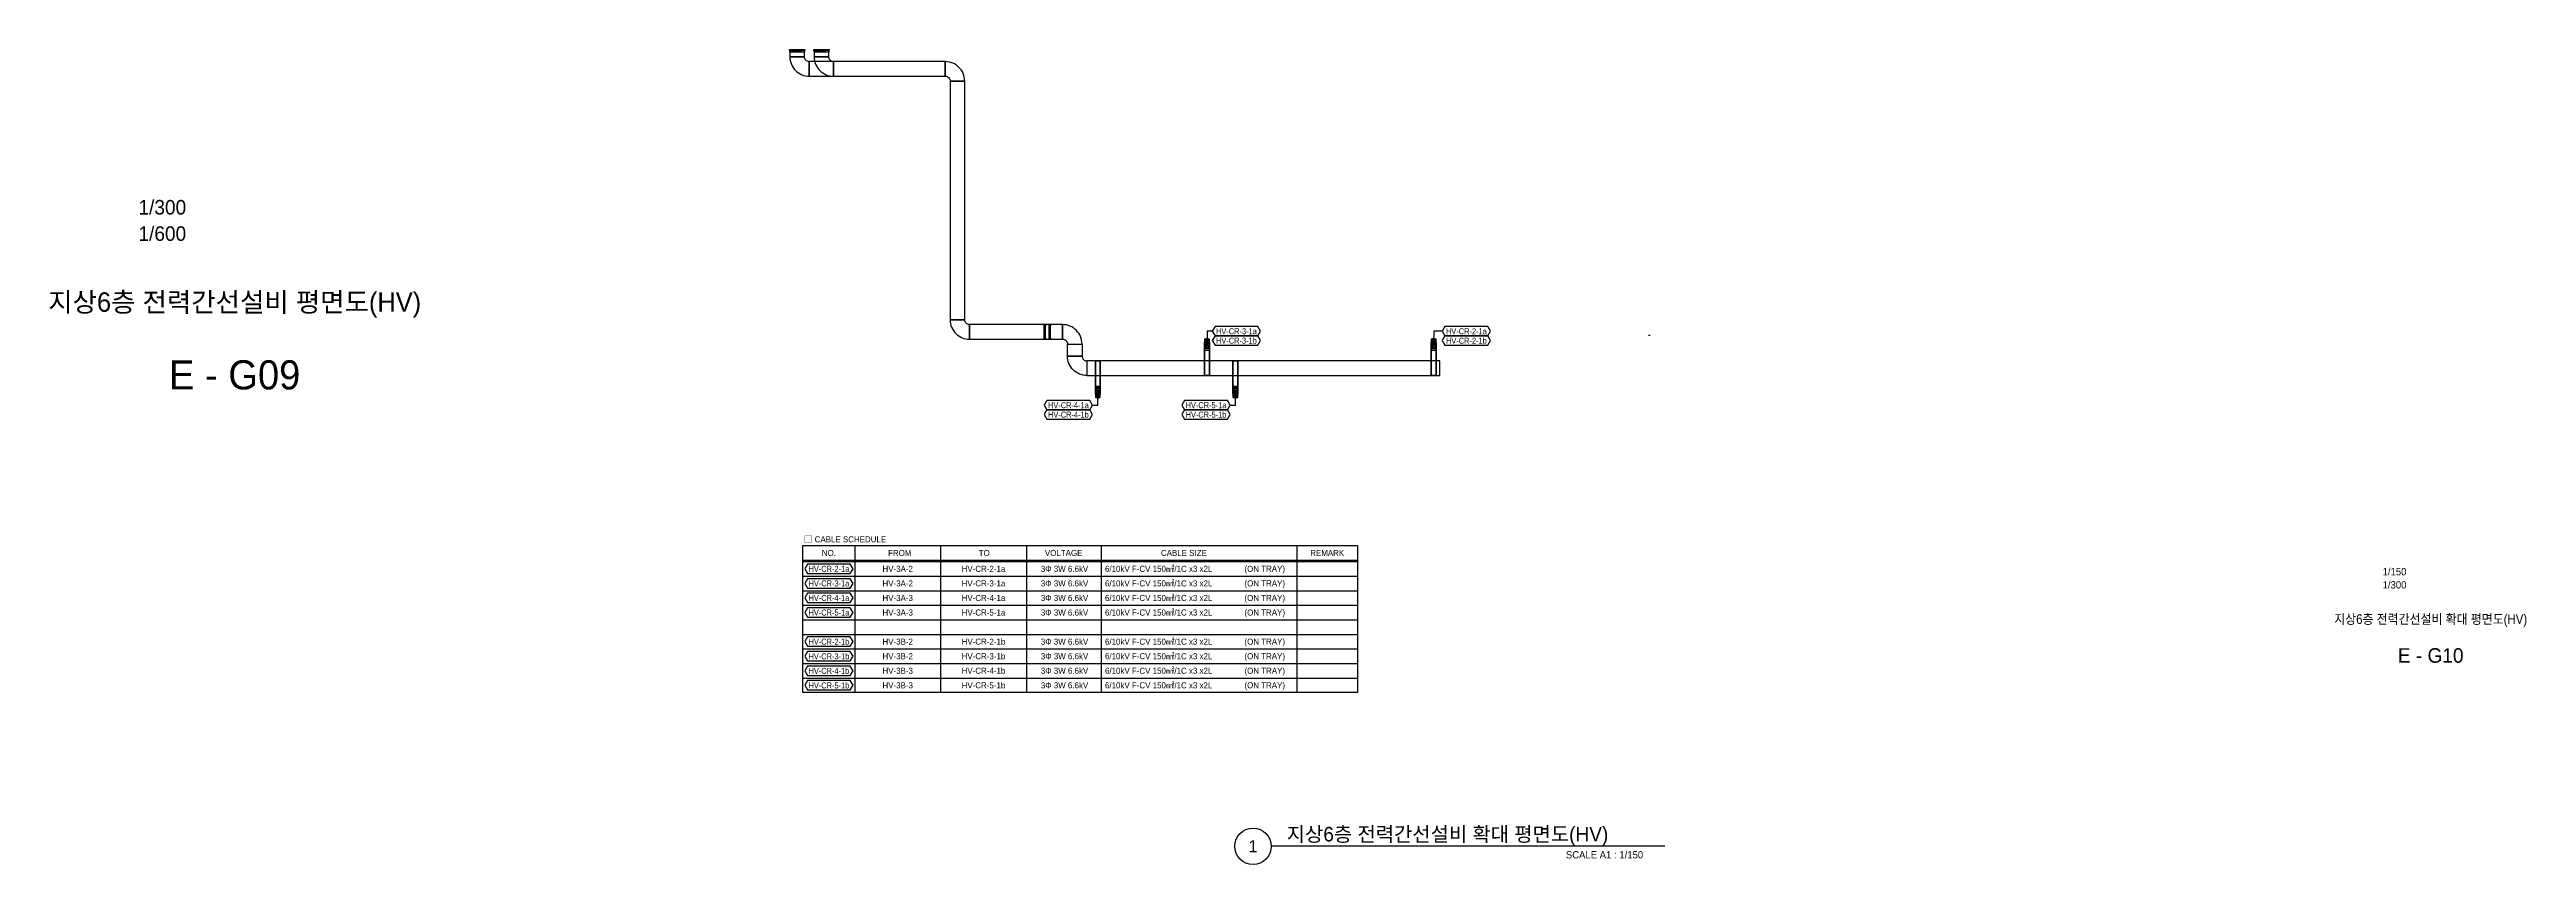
# Model space of a CAD drawing. Header units: millimetres. Extents: x 14100 to 374841, y -351975 to 881100.
# Drawn here: x 221811 to 374841, y 717225 to 767600 of the extents above; entities that cross this region are included whole.
import ezdxf
from ezdxf.enums import TextEntityAlignment as Align

# ---------------------------------------------------------------- set-up
doc = ezdxf.new("R2010")
doc.units = ezdxf.units.MM
doc.header["$LTSCALE"] = 150
for name, color, linetype in [('-----26 Electrical Cable Tray_HV_UT A', 1, 'Continuous'), ('-----26 Electrical Cable Tray_HV_UT B', 71, 'Continuous'), ('-----26 Electrical Cable Tray_HV_발전기 B', 103, 'Continuous'), ('-----29 Cable Schedule', 1, 'Continuous'), ('-----29 Indicator', 1, 'Continuous'), ('-----29 주기', 1, 'Continuous'), ('-----30 Text', 2, 'Continuous'), ('-----41 Drawing Title', 2, 'Continuous'), ('-----42 Drawing Number', 2, 'Continuous'), ('-----43 Drawing Scale', 3, 'Continuous'), ('-----99 Cable Schedule', 2, 'Continuous'), ('A-HAT-MATL', 8, 'Continuous')]:
    doc.layers.add(name, color=color, linetype=linetype)
doc.styles.add('ELEC', font='')
doc.styles.get('ELEC').set_extended_font_data('Dotum')

# ---------------------------------------------------------------- blocks, each defined once
blk = doc.blocks.new('A$550585017316')
at = {"color": 0}
for p, q in [((400, 300), (0, 300)), ((0, 300), (0, 0)), ((0, 0), (400, 0)), ((500, 300), (400, 300)), ((400, 0), (500, 0)), ((500, 0), (500, 300))]:
    blk.add_line(p, q, dxfattribs=at)
at = {"color": 8}
for p, q in [((100, 0), (0, 300)), ((0, 0), (100, 300)), ((100, 150), (400, 300)), ((100, 300), (100, 0)), ((100, 150), (400, 0)), ((400, 0), (400, 300))]:
    blk.add_line(p, q, dxfattribs=at)
blk = doc.blocks.new('A$C9a0ab699')
h = blk.add_hatch(color=0)
edge = h.paths.add_edge_path()
edge.add_arc((64, 64), 64, 720, 1080, ccw=False)
at = {"color": 0}
blk.add_circle((64, 64), 64, dxfattribs=at)

msp = doc.modelspace()

# ---------------------------------------------------------------- linework, layer by layer
at = {"layer": '-----26 Electrical Cable Tray_HV_UT A', "elevation": 0}
for points in [[(267550, 767550), (267550, 767450), (268450, 767450), (268450, 767550)], [(268450, 767150), (268450, 767550), (267550, 767550), (267550, 767150)], [(268750, 765950), (277150, 765950), (277150, 766850), (268750, 766850)], [(278350, 750895), (278350, 765650), (277450, 765650), (277450, 750895)], [(278650, 749695), (284400, 749695), (284400, 750595), (278650, 750595)], [(283650, 749695), (283650, 750595), (283550, 750595), (283550, 749695)], [(285600, 749395), (285600, 748650), (284700, 748650), (284700, 749395)], [(285900, 747450), (307700, 747450), (307700, 748350), (285900, 748350)], [(286725, 746800), (286725, 748350), (286425, 748350), (286425, 746800)], [(293175, 749004), (293175, 747454), (293475, 747454), (293475, 749004)], [(295225, 746800), (295225, 748350), (294925, 748350), (294925, 746800)], [(307175, 749000), (307175, 747450), (307475, 747450), (307475, 749000)]]:
    msp.add_lwpolyline(points, close=True, dxfattribs=at)
for points in [[(268450, 767550), (267550, 767450)], [(267550, 767550), (268450, 767450)], [(283550, 750595), (283650, 749695)], [(283650, 750595), (283550, 749695)]]:
    msp.add_lwpolyline(points, dxfattribs=at)
for points in [[(268750, 766850), (268750, 766850, -0.4142136), (268450, 767150), (268450, 767150), (267550, 767150, 0.4142136), (268750, 765950)], [(277150, 765950), (277150, 765950, -0.4142136), (277450, 765650), (277450, 765650), (278350, 765650, 0.4142136), (277150, 766850)], [(278650, 750595), (278650, 750595, -0.4142136), (278350, 750895), (278350, 750895), (277450, 750895, 0.4142136), (278650, 749695)], [(284400, 749695), (284400, 749695, -0.4142136), (284700, 749395), (284700, 749395), (285600, 749395, 0.4142136), (284400, 750595)], [(285600, 748650), (285600, 748650, 0.4142136), (285900, 748350), (285900, 748350), (285900, 747450, -0.4142136), (284700, 748650)]]:
    msp.add_lwpolyline(points, format="xyb", close=True, dxfattribs=at)
at = {"layer": '-----26 Electrical Cable Tray_HV_UT B', "elevation": 0}
for points in [[(269050, 767550), (269050, 767450), (269950, 767450), (269950, 767550)], [(269950, 767150), (269950, 767550), (269050, 767550), (269050, 767150)], [(270250, 765950), (277150, 765950), (277150, 766850), (270250, 766850)], [(278350, 750895), (278350, 765650), (277450, 765650), (277450, 750895)], [(278650, 749695), (284400, 749695), (284400, 750595), (278650, 750595)], [(283350, 749695), (283350, 750595), (283250, 750595), (283250, 749695)], [(285600, 749395), (285600, 748650), (284700, 748650), (284700, 749395)], [(285900, 747450), (307700, 747450), (307700, 748350), (285900, 748350)], [(286424, 746600), (286425, 748350), (286725, 748350), (286724, 746600)], [(293475, 749200), (293475, 747450), (293175, 747450), (293175, 749200)], [(294925, 746600), (294925, 748350), (295225, 748350), (295225, 746600)], [(307475, 749200), (307476, 747450), (307176, 747450), (307175, 749200)]]:
    msp.add_lwpolyline(points, close=True, dxfattribs=at)
for points in [[(269950, 767550), (269050, 767450)], [(269050, 767550), (269950, 767450)], [(283250, 750595), (283350, 749695)], [(283350, 750595), (283250, 749695)]]:
    msp.add_lwpolyline(points, dxfattribs=at)
for points in [[(270250, 766850), (270250, 766850, -0.4142136), (269950, 767150), (269950, 767150), (269050, 767150, 0.4142136), (270250, 765950)], [(277150, 765950), (277150, 765950, -0.4142136), (277450, 765650), (277450, 765650), (278350, 765650, 0.4142136), (277150, 766850)], [(278650, 750595), (278650, 750595, -0.4142136), (278350, 750895), (278350, 750895), (277450, 750895, 0.4142136), (278650, 749695)], [(284400, 749695), (284400, 749695, -0.4142136), (284700, 749395), (284700, 749395), (285600, 749395, 0.4142136), (284400, 750595)], [(285600, 748650), (285600, 748650, 0.4142136), (285900, 748350), (285900, 748350), (285900, 747450, -0.4142136), (284700, 748650)]]:
    msp.add_lwpolyline(points, format="xyb", close=True, dxfattribs=at)
at = {"layer": '-----29 주기', "elevation": 0}
for points in [[(293818, 750477), (293651, 750188), (293818, 749899), (296464, 749899), (296630, 750188), (296464, 750477)], [(293818, 749899), (293651, 749610), (293818, 749322), (296464, 749322), (296630, 749610), (296464, 749899)], [(308026, 750472), (307859, 750184), (308026, 749895), (310671, 749895), (310838, 750184), (310671, 750472)], [(308026, 749895), (307859, 749606), (308026, 749317), (310671, 749317), (310838, 749606), (310671, 749895)], [(283436, 745905), (283269, 745616), (283436, 745327), (286082, 745327), (286248, 745616), (286082, 745905)], [(283436, 745327), (283269, 745039), (283436, 744750), (286082, 744750), (286248, 745039), (286082, 745327)], [(291936, 745905), (291770, 745616), (291936, 745328), (294582, 745328), (294749, 745616), (294582, 745905)], [(291936, 745328), (291770, 745039), (291936, 744750), (294582, 744750), (294749, 745039), (294582, 745328)]]:
    msp.add_lwpolyline(points, close=True, dxfattribs=at)
at = {"layer": '-----41 Drawing Title', "color": 7}
msp.add_line((321611, 718350), (297289, 718350), dxfattribs=at)
msp.add_circle((296164, 718350), 1125, dxfattribs=at)
at = {"layer": '-----99 Cable Schedule', "color": 1, "elevation": 0}
for points in [[(293651, 750188), (293327, 750188), (293325, 749454)], [(307859, 750184), (307328, 750184), (307325, 749450)], [(286248, 745616), (286572, 745616), (286575, 746350)], [(294749, 745616), (295073, 745616), (295075, 746350)]]:
    msp.add_lwpolyline(points, dxfattribs=at)
at = {"color": 0, "elevation": 0}
for points in [[(267525, 767550), (267525, 767600), (268475, 767600), (268475, 767550), (267525, 767550)], [(267575, 767450), (267550, 767450), (267550, 767550), (268450, 767550), (268450, 767450), (268425, 767450)], [(269025, 767550), (269025, 767600), (269975, 767600), (269975, 767550), (269025, 767550)], [(269075, 767450), (269050, 767450), (269050, 767550), (269950, 767550), (269950, 767450), (269925, 767450)]]:
    msp.add_lwpolyline(points, dxfattribs=at)
at = {"layer": 'A-HAT-MATL', "elevation": 0}
msp.add_lwpolyline([(320700, 749920), (320600, 749920)], dxfattribs=at)

# ---------------------------------------------------------------- block references
at = {"layer": '-----26 Electrical Cable Tray_HV_UT A', "xscale": -1}
for p, rotation in [((293475, 749504, 0), 90), ((307475, 749500), 90), ((286425, 746300), 270), ((294925, 746300), 270)]:
    msp.add_blockref('A$550585017316', p, dxfattribs=dict(at, rotation=rotation))
at = {"layer": '-----26 Electrical Cable Tray_HV_UT B'}
for p, rotation in [((293175, 749700, 0), 270), ((307175, 749700), 270), ((286724, 746100), 90), ((295225, 746100, 0), 90)]:
    msp.add_blockref('A$550585017316', p, dxfattribs=dict(at, rotation=rotation))
at = {"layer": '-----99 Cable Schedule', "color": 1, "xscale": -1.5, "yscale": 1.5, "zscale": 1.5}
for p, rotation in [((293421, 749550, 0), 90), ((293421, 749746, 0), 90), ((307421, 749746), 90), ((307421, 749546), 90), ((286478, 746054), 270), ((286479, 746254), 270), ((294979, 746254), 270), ((294979, 746054, 0), 270)]:
    msp.add_blockref('A$C9a0ab699', p, dxfattribs=dict(at, rotation=rotation))

# ---------------------------------------------------------------- texts
at = {"layer": '-----30 Text', "linetype": 'Continuous', "style": 'ELEC', "width": 0.8}
for s, p in [('HV-CR-3-1a', (295141, 750188, 0)), ('HV-CR-2-1a', (309348, 750184)), ('HV-CR-3-1b', (295141, 749610, 0)), ('HV-CR-2-1b', (309348, 749606)), ('HV-CR-4-1a', (284759, 745616)), ('HV-CR-5-1a', (293259, 745616)), ('HV-CR-4-1b', (284759, 745039)), ('HV-CR-5-1b', (293259, 745039))]:
    msp.add_text(s, height=375, dxfattribs=at).set_placement(p, align=Align.MIDDLE)
at = {"layer": '-----41 Drawing Title', "style": 'ELEC'}
msp.add_text('지상6층 전력간선설비 평면도(HV)', height=1200, dxfattribs=at).set_placement((233250, 751990), align=Align.MIDDLE_CENTER)
at = {"layer": '-----41 Drawing Title', "style": 'ELEC', "width": 0.9}
msp.add_text('지상6층 전력간선설비 확대 평면도(HV)', height=600, dxfattribs=at).set_placement((368925, 732395), align=Align.MIDDLE_CENTER)
at = {"layer": '-----41 Drawing Title', "color": 2, "style": 'ELEC'}
msp.add_text('지상6층 전력간선설비 확대 평면도(HV)', height=900, dxfattribs=at).set_placement((298248, 718650))
at = {"layer": '-----41 Drawing Title', "color": 7, "style": 'ELEC'}
msp.add_text('1', height=750, dxfattribs=at).set_placement((296164, 718350), align=Align.MIDDLE)
at = {"layer": '-----41 Drawing Title', "style": 'ELEC'}
msp.add_text('SCALE A1 : 1/150', height=450, dxfattribs=at).set_placement((320269, 717600), align=Align.RIGHT)
at = {"layer": '-----42 Drawing Number', "style": 'ELEC'}
for s, height, p in [('E - G09', 1800, (233250, 747490)), ('E - G10', 900, (368925, 730145))]:
    msp.add_text(s, height=height, dxfattribs=at).set_placement(p, align=Align.MIDDLE_CENTER)
at = {"layer": '-----43 Drawing Scale', "style": 'ELEC'}
for s, height, p in [('1/300', 900, (228779, 757850)), ('1/600', 900, (228779, 756220)), ('1/150', 450, (366690, 735325)), ('1/300', 450, (366690, 734510))]:
    msp.add_text(s, height=height, dxfattribs=at).set_placement(p, align=Align.MIDDLE_CENTER)
at = {"color": 0, "style": 'ELEC', "width": 0.7}
for p in [(268024, 767496), (269524, 767496)]:
    msp.add_text('HV 트레이-UT', height=50, dxfattribs=at).set_placement(p, align=Align.MIDDLE_CENTER)

# ---------------------------------------------------------------- wipeouts: each hides what was drawn before it
at = {"color": 3}
msp.add_wipeout([(268360, 736933), (302621, 736933), (302621, 727850), (268360, 727850)], dxfattribs=at).dxf.layer = '-----26 Electrical Cable Tray_HV_발전기 B'

# ---------------------------------------------------------------- next in the draw order: linework, layer by layer
at = {"layer": '-----29 Cable Schedule'}
for p, q in [((271564, 736933), (271564, 735950)), ((276863, 736933), (276863, 735950)), ((282162, 736933), (282162, 735950)), ((286775, 736933), (286775, 735950)), ((298871, 736933), (298871, 735950))]:
    msp.add_line(p, q, dxfattribs=at)
at = {"layer": '-----29 Cable Schedule', "color": 3}
for p, q in [((268360, 736033), (302621, 736033)), ((268360, 735950), (302621, 735950))]:
    msp.add_line(p, q, dxfattribs=at)
at = {"layer": '-----29 Cable Schedule', "color": 1}
for p, q in [((268360, 735050), (302621, 735050)), ((271564, 735950), (271564, 727850)), ((276863, 735950), (276863, 727850)), ((282162, 735950), (282162, 727850)), ((286775, 735950), (286775, 727850)), ((298871, 735950), (298871, 727850)), ((268360, 734150), (302621, 734150)), ((268360, 733250), (302621, 733250)), ((268360, 732350), (302621, 732350)), ((268360, 731450), (302621, 731450)), ((268360, 730550), (302621, 730550)), ((268360, 729650), (302621, 729650)), ((268360, 728750), (302621, 728750))]:
    msp.add_line(p, q, dxfattribs=at)
at = {"layer": '-----29 Cable Schedule', "color": 3}
msp.add_lwpolyline([(268360, 736933), (302621, 736933), (302621, 727850), (268360, 727850)], close=True, dxfattribs=at)
at = {"layer": '-----29 주기'}
for points in [[(268639, 735789), (268472, 735500), (268639, 735211), (271285, 735211), (271452, 735500), (271285, 735789)], [(268639, 734889), (268472, 734600), (268639, 734311), (271285, 734311), (271452, 734600), (271285, 734889)], [(268639, 733989), (268472, 733700), (268639, 733411), (271285, 733411), (271452, 733700), (271285, 733989)], [(268639, 733089), (268472, 732800), (268639, 732511), (271285, 732511), (271452, 732800), (271285, 733089)]]:
    msp.add_lwpolyline(points, close=True, dxfattribs=at)
at = {"layer": '-----29 주기', "elevation": 0}
for points in [[(268639, 731289), (268472, 731000), (268639, 730711), (271285, 730711), (271452, 731000), (271285, 731289)], [(268639, 730389), (268472, 730100), (268639, 729811), (271285, 729811), (271452, 730100), (271285, 730389)], [(268639, 729489), (268472, 729200), (268639, 728911), (271285, 728911), (271452, 729200), (271285, 729489)], [(268639, 728589), (268472, 728300), (268639, 728011), (271285, 728011), (271452, 728300), (271285, 728589)]]:
    msp.add_lwpolyline(points, close=True, dxfattribs=at)

# ---------------------------------------------------------------- next in the draw order: texts
at = {"layer": '-----29 Indicator', "color": 2, "linetype": 'Continuous', "style": 'ELEC'}
msp.add_text('□ CABLE SCHEDULE', height=375, dxfattribs=at).set_placement((268422, 737324), align=Align.MIDDLE_LEFT)
at = {"layer": '-----30 Text', "style": 'ELEC'}
msp.add_text('NO.', height=375, dxfattribs=at).set_placement((269962, 736483), align=Align.MIDDLE)
for s, p in [('FROM', (274342, 736483)), ('TO', (279560, 736483)), ('VOLTAGE', (284467, 736483)), ('CABLE SIZE', (291895, 736483)), ('REMARK', (300746, 736483)), ('HV-3A-2', (274213, 735500)), ('HV-3A-2', (274213, 734600)), ('HV-CR-2-1a', (279512, 735500)), ('HV-CR-3-1a', (279512, 734600)), ('3Φ 3W 6.6kV', (284521, 735500)), ('3Φ 3W 6.6kV', (284521, 734600)), ('HV-3A-3', (274213, 733700)), ('HV-CR-4-1a', (279512, 733700)), ('3Φ 3W 6.6kV', (284521, 733700)), ('HV-3A-3', (274213, 732800)), ('HV-CR-5-1a', (279512, 732800)), ('3Φ 3W 6.6kV', (284521, 732800)), ('HV-3B-2', (274213, 731000)), ('HV-3B-2', (274213, 730100)), ('HV-CR-2-1b', (279512, 731000)), ('HV-CR-3-1b', (279512, 730100)), ('3Φ 3W 6.6kV', (284521, 731000)), ('3Φ 3W 6.6kV', (284521, 730100)), ('HV-3B-3', (274213, 729200)), ('HV-3B-3', (274213, 728300)), ('HV-CR-4-1b', (279512, 729200)), ('HV-CR-5-1b', (279512, 728300)), ('3Φ 3W 6.6kV', (284521, 729200)), ('3Φ 3W 6.6kV', (284521, 728300))]:
    msp.add_text(s, height=375, dxfattribs=at).set_placement(p, align=Align.MIDDLE_CENTER)
at = {"layer": '-----30 Text', "linetype": 'Continuous', "style": 'ELEC', "width": 0.8}
for s, p in [('HV-CR-2-1a', (269962, 735500)), ('HV-CR-3-1a', (269962, 734600)), ('HV-CR-4-1a', (269962, 733700)), ('HV-CR-5-1a', (269962, 732800)), ('HV-CR-2-1b', (269962, 731000)), ('HV-CR-3-1b', (269962, 730100)), ('HV-CR-4-1b', (269962, 729200)), ('HV-CR-5-1b', (269962, 728300))]:
    msp.add_text(s, height=375, dxfattribs=at).set_placement(p, align=Align.MIDDLE)
at = {"layer": '-----30 Text', "style": 'ELEC'}
for p in [(287020, 735500), (287020, 734600), (287020, 733700), (287020, 732800), (287020, 731000), (287020, 730100), (287020, 729200), (287020, 728300)]:
    msp.add_text('6/10kV F-CV 150㎟/1C x3 x2L', height=375, dxfattribs=at).set_placement(p, align=Align.MIDDLE_LEFT)
for p in [(298144, 735500), (298144, 734600), (298144, 733700), (298144, 732800), (298144, 731000), (298144, 730100), (298144, 729200), (298144, 728300)]:
    msp.add_text('(ON TRAY)', height=375, dxfattribs=at).set_placement(p, align=Align.MIDDLE_RIGHT)

doc.saveas('drawing.dxf')
